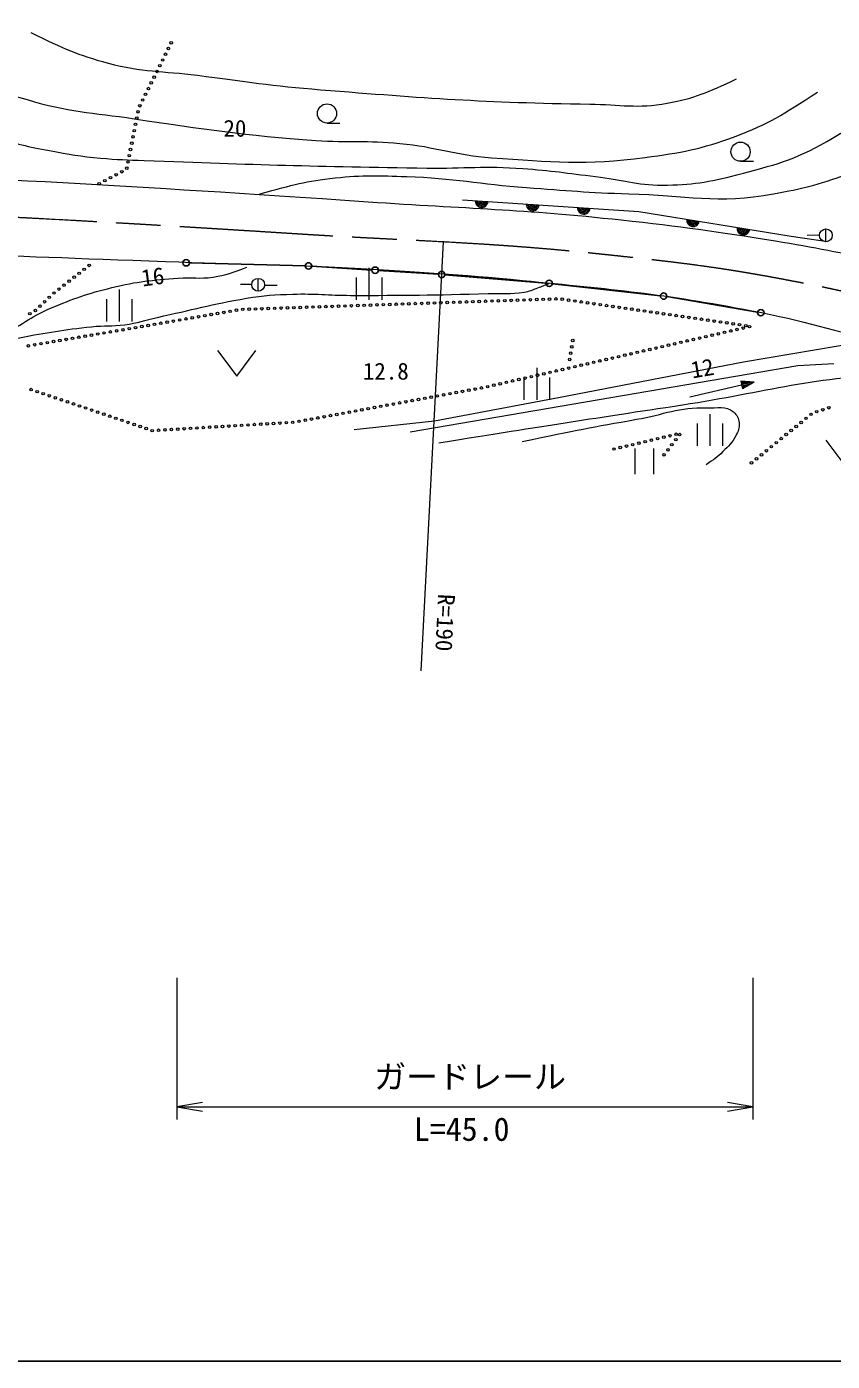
# Model space of a CAD drawing. Units: millimetres, scale not verified. Extents: x 40000 to 680000, y 20000 to 380000.
# Drawn here: x 100191 to 163174, y 205000 to 309388 of the extents above; entities that cross this region are included whole.
import ezdxf
from ezdxf.enums import TextEntityAlignment as Align

# ---------------------------------------------------------------- set-up
doc = ezdxf.new("R2010")
doc.units = ezdxf.units.MM
doc.header["$LTSCALE"] = 1000
doc.linetypes.add('CHAIN', pattern=[18.5, 12, -1.5, 3.5, -1.5])
for name, color, linetype, lineweight in [('M-BMK', 2, 'CHAIN', 13), ('M-STR-HTXT', 7, 'Continuous', 13), ('M-STR-STRC', 7, 'Continuous', 25), ('M-TTL-BAND', 7, 'Continuous', 25), ('M-WORK', 1, 'Continuous', 13)]:
    doc.layers.add(name, color=color, linetype=linetype, lineweight=lineweight)
doc.styles.add('ＭＳ ゴシック', font='')
doc.styles.get('ＭＳ ゴシック').set_extended_font_data('MS Gothic')

# ---------------------------------------------------------------- blocks, each defined once
blk = doc.blocks.new('open_arrow')
at = {"color": 0, "linetype": 'Continuous', "lineweight": -2}
blk.add_lwpolyline([(7.5, 1.25), (0, 0), (7.5, -1.25)], dxfattribs=at)

msp = doc.modelspace()

# ---------------------------------------------------------------- linework, layer by layer
at = {"layer": 'M-BMK'}
msp.add_open_spline([(75211, 295703), (97440, 294593), (103120, 294359), (120992, 293220), (130689, 292602), (136151, 292586), (145811, 291540), (151210, 290955), (154242, 290610), (159578, 289601), (165743, 288434), (167876, 287775), (175154, 285671)], degree=3, knots=[0, 0, 0, 0, 1, 1, 1, 2, 2, 2, 3, 3, 3, 4, 4, 4, 4], dxfattribs=at)
at = {"layer": 'M-STR-HTXT'}
for p, q in [((131027, 259007), (132765, 292573)), ((111925, 235002), (111925, 223910)), ((156971, 235002), (156971, 223910)), ((111925, 224910), (156971, 224910))]:
    msp.add_line(p, q, dxfattribs=at)
at = {"layer": 'M-STR-STRC'}
for p, q in [((121977, 290682), (112908, 290916)), ((127180, 290355), (122477, 290660)), ((132382, 290019), (127679, 290323)), ((140789, 289334), (132881, 289982)), ((149737, 288346), (141287, 289286)), ((157338, 287059), (150232, 288277))]:
    msp.add_line(p, q, dxfattribs=at)
for centre in [(112658, 290922), (122227, 290676), (127430, 290339), (132632, 290003), (141039, 289313), (149985, 288319), (157585, 287017)]:
    msp.add_circle(centre, 250, dxfattribs=at)
at = {"layer": 'M-TTL-BAND'}
msp.add_line((40000, 205000), (579000, 205000), dxfattribs=at)
at = {"layer": 'M-WORK'}
for p, q in [((123672, 301849), (124672, 301849)), ((156004, 298859), (157004, 298859)), ((162673, 292569), (162673, 293569)), ((162179, 293073), (161220, 293060)), ((126973, 288028), (126973, 290528)), ((117815, 289213), (116909, 289212)), ((118288, 288699), (118288, 289699)), ((118781, 289175), (119765, 289180)), ((125973, 288028), (125973, 289778)), ((127973, 288028), (127973, 289778)), ((107447, 286339), (107447, 288839)), ((106447, 286339), (106447, 288089)), ((108447, 286339), (108447, 288089)), ((115116, 284051), (116616, 282051)), ((116616, 282051), (118116, 284051)), ((156238, 283167), (165832, 284804)), ((141760, 280380), (156238, 283167)), ((160490, 282879), (163305, 283052)), ((130184, 277709), (160490, 282879)), ((139095, 280200), (139095, 281950)), ((140095, 280200), (140095, 282700)), ((141095, 280200), (141095, 281950)), ((152033, 280440), (156086, 281366)), ((157060, 281589), (156019, 281659)), ((156019, 281659), (156152, 281074)), ((156227, 281645), (156032, 281600)), ((156045, 281542), (156435, 281631)), ((156644, 281617), (156059, 281483)), ((156072, 281425), (156852, 281603)), ((157060, 281589), (156086, 281366)), ((156099, 281308), (156879, 281486)), ((156697, 281383), (156112, 281249)), ((156126, 281191), (156516, 281280)), ((156334, 281177), (156139, 281132)), ((157060, 281589), (156152, 281074)), ((132080, 278571), (141760, 280380)), ((153623, 276594), (153623, 279094)), ((125789, 277881), (132080, 278571)), ((152623, 276594), (152623, 278344)), ((154623, 276594), (154623, 278344)), ((162664, 277059), (164164, 275059)), ((147724, 276393), (147724, 274393)), ((149224, 274393), (149224, 276393))]:
    msp.add_line(p, q, dxfattribs=at)
msp.add_lwpolyline([(134263, 295843), (148037, 294946), (159964, 292994), (162796, 292584)], dxfattribs=at)
for centre, radius in [((111489, 308128), 100), ((111044, 307233), 100), ((111266, 307681), 100), ((110375, 305890), 100), ((110598, 306338), 100), ((110821, 306785), 100), ((109929, 304995), 100), ((110152, 305443), 100), ((109483, 304100), 100), ((109706, 304548), 100), ((108895, 302730), 100), ((109038, 303205), 100), ((109261, 303652), 100), ((123672, 302599), 750), ((108699, 301749), 100), ((108797, 302239), 100), ((108503, 300769), 100), ((108601, 301259), 100), ((108307, 299788), 100), ((108405, 300278), 100), ((156004, 299609), 750), ((108111, 298807), 100), ((108209, 299298), 100), ((106742, 297576), 100), ((107184, 297809), 100), ((107627, 298042), 100), ((108013, 298317), 100), ((105857, 297111), 100), ((106299, 297343), 100), ((162673, 293069), 500), ((104290, 290100), 100), ((104683, 290409), 100), ((105077, 290718), 100), ((103110, 289175), 100), ((103503, 289483), 100), ((103897, 289792), 100), ((118288, 289199), 500), ((101956, 288218), 100), ((102323, 288557), 100), ((102716, 288866), 100), ((139067, 288013), 100), ((139567, 288030), 100), ((140067, 288046), 100), ((140566, 288063), 100), ((141066, 288080), 100), ((141566, 288096), 100), ((142063, 288073), 100), ((100867, 287186), 100), ((101230, 287530), 100), ((101593, 287874), 100), ((115599, 287042), 100), ((116092, 287127), 100), ((116585, 287212), 100), ((117080, 287277), 100), ((117579, 287294), 100), ((118079, 287311), 100), ((118579, 287328), 100), ((119078, 287344), 100), ((119578, 287361), 100), ((120078, 287378), 100), ((120578, 287394), 100), ((121077, 287411), 100), ((121577, 287428), 100), ((122077, 287445), 100), ((122577, 287461), 100), ((123076, 287478), 100), ((123576, 287495), 100), ((124076, 287511), 100), ((124575, 287528), 100), ((125075, 287545), 100), ((125575, 287562), 100), ((126075, 287578), 100), ((126574, 287595), 100), ((127074, 287612), 100), ((127574, 287628), 100), ((128073, 287645), 100), ((128573, 287662), 100), ((129073, 287679), 100), ((129573, 287695), 100), ((130072, 287712), 100), ((130572, 287729), 100), ((131072, 287745), 100), ((131571, 287762), 100), ((132071, 287779), 100), ((132571, 287796), 100), ((133071, 287812), 100), ((133570, 287829), 100), ((134070, 287846), 100), ((134570, 287862), 100), ((135070, 287879), 100), ((135569, 287896), 100), ((136069, 287913), 100), ((136569, 287929), 100), ((137068, 287946), 100), ((137568, 287963), 100), ((138068, 287979), 100), ((138568, 287996), 100), ((142558, 288002), 100), ((143053, 287931), 100), ((143548, 287859), 100), ((144043, 287788), 100), ((144538, 287717), 100), ((145033, 287646), 100), ((145528, 287574), 100), ((146023, 287503), 100), ((146517, 287432), 100), ((147012, 287361), 100), ((147507, 287289), 100), ((148002, 287218), 100), ((148497, 287147), 100), ((148992, 287076), 100), ((149487, 287004), 100), ((100435, 286940), 100), ((109194, 285936), 100), ((109687, 286022), 100), ((110180, 286107), 100), ((110672, 286192), 100), ((111165, 286277), 100), ((111658, 286362), 100), ((112150, 286447), 100), ((112643, 286532), 100), ((113136, 286617), 100), ((113629, 286702), 100), ((114121, 286787), 100), ((114614, 286872), 100), ((115107, 286957), 100), ((149982, 286933), 100), ((150477, 286862), 100), ((150972, 286791), 100), ((151466, 286719), 100), ((151961, 286648), 100), ((152456, 286577), 100), ((152951, 286506), 100), ((153446, 286435), 100), ((153941, 286363), 100), ((154436, 286292), 100), ((154931, 286221), 100), ((155426, 286150), 100), ((155921, 286078), 100), ((156415, 286007), 100), ((156700, 285927), 100), ((103279, 284929), 100), ((103772, 285013), 100), ((104265, 285096), 100), ((104758, 285180), 100), ((105251, 285264), 100), ((105744, 285348), 100), ((106237, 285431), 100), ((106730, 285515), 100), ((107223, 285599), 100), ((107716, 285682), 100), ((108209, 285766), 100), ((108701, 285851), 100), ((152313, 284921), 100), ((152801, 285033), 100), ((153288, 285145), 100), ((153775, 285257), 100), ((154263, 285368), 100), ((154750, 285480), 100), ((155237, 285592), 100), ((155725, 285704), 100), ((156212, 285815), 100), ((100322, 284427), 100), ((100815, 284510), 100), ((101308, 284594), 100), ((101800, 284678), 100), ((102293, 284762), 100), ((102786, 284845), 100), ((142723, 283854), 100), ((142803, 284348), 100), ((142882, 284842), 100), ((147927, 283916), 100), ((148415, 284028), 100), ((148902, 284139), 100), ((149389, 284251), 100), ((149877, 284363), 100), ((150364, 284475), 100), ((150851, 284586), 100), ((151339, 284698), 100), ((151826, 284810), 100), ((142644, 283361), 100), ((143054, 282798), 100), ((143541, 282910), 100), ((144028, 283022), 100), ((144516, 283134), 100), ((145003, 283245), 100), ((145490, 283357), 100), ((145978, 283469), 100), ((146465, 283581), 100), ((146952, 283692), 100), ((147440, 283804), 100), ((138667, 281793), 100), ((139155, 281904), 100), ((139642, 282016), 100), ((140129, 282128), 100), ((140617, 282240), 100), ((141104, 282351), 100), ((141592, 282463), 100), ((142079, 282575), 100), ((142566, 282687), 100), ((100534, 281005), 100), ((101007, 280845), 100), ((133774, 280773), 100), ((134266, 280863), 100), ((134757, 280954), 100), ((135249, 281044), 100), ((135741, 281134), 100), ((136231, 281234), 100), ((136718, 281346), 100), ((137205, 281457), 100), ((137693, 281569), 100), ((138180, 281681), 100), ((101481, 280684), 100), ((101955, 280524), 100), ((102428, 280363), 100), ((102902, 280203), 100), ((103375, 280042), 100), ((103849, 279882), 100), ((104322, 279721), 100), ((127872, 279691), 100), ((128364, 279781), 100), ((128856, 279871), 100), ((129348, 279961), 100), ((129839, 280052), 100), ((130331, 280142), 100), ((130823, 280232), 100), ((131315, 280322), 100), ((131807, 280412), 100), ((132298, 280503), 100), ((132790, 280593), 100), ((133282, 280683), 100), ((104796, 279561), 100), ((105269, 279400), 100), ((105743, 279240), 100), ((106216, 279079), 100), ((106690, 278919), 100), ((107163, 278758), 100), ((122462, 278699), 100), ((122954, 278789), 100), ((123446, 278879), 100), ((123938, 278969), 100), ((124430, 279059), 100), ((124921, 279150), 100), ((125413, 279240), 100), ((125905, 279330), 100), ((126397, 279420), 100), ((126889, 279510), 100), ((127380, 279601), 100), ((161122, 278752), 100), ((161509, 279068), 100), ((161955, 279276), 100), ((162431, 279429), 100), ((162907, 279583), 100), ((107637, 278598), 100), ((108110, 278437), 100), ((108584, 278276), 100), ((109058, 278116), 100), ((109531, 277955), 100), ((110005, 277795), 100), ((110503, 277822), 100), ((111003, 277852), 100), ((111502, 277882), 100), ((112001, 277911), 100), ((112500, 277941), 100), ((112999, 277971), 100), ((113498, 278000), 100), ((113997, 278030), 100), ((114496, 278060), 100), ((114995, 278089), 100), ((115495, 278119), 100), ((115994, 278149), 100), ((116493, 278178), 100), ((116992, 278208), 100), ((117491, 278238), 100), ((117990, 278267), 100), ((118489, 278297), 100), ((118988, 278327), 100), ((119488, 278356), 100), ((119987, 278386), 100), ((120486, 278416), 100), ((120985, 278445), 100), ((121479, 278518), 100), ((121971, 278608), 100), ((159960, 277803), 100), ((160347, 278119), 100), ((160734, 278435), 100), ((147082, 276585), 100), ((147568, 276700), 100), ((148055, 276816), 100), ((148541, 276932), 100), ((149028, 277047), 100), ((149514, 277163), 100), ((150001, 277279), 100), ((150487, 277394), 100), ((150631, 276693), 100), ((150937, 277089), 100), ((150973, 277510), 100), ((151242, 277485), 100), ((158411, 276538), 100), ((158798, 276854), 100), ((159185, 277170), 100), ((159572, 277487), 100), ((146109, 276353), 100), ((146596, 276469), 100), ((150020, 275902), 100), ((150326, 276297), 100), ((157249, 275589), 100), ((157636, 275905), 100), ((158023, 276222), 100), ((156861, 275273), 100)]:
    msp.add_circle(centre, radius, dxfattribs=at)
for centre, radius, start, end in [((135760, 295746), 500, 176.27336, 356.27336), ((135760, 295746), 400, 176.27336, 356.27336), ((135760, 295746), 300, 176.27336, 356.27336), ((135760, 295746), 200, 176.27336, 356.27336), ((135760, 295746), 100, 176.27336, 356.27336), ((139752, 295486), 500, 176.27336, 356.27336), ((139752, 295486), 400, 176.27336, 356.27336), ((139752, 295486), 300, 176.27336, 356.27336), ((139752, 295486), 200, 176.27336, 356.27336), ((139752, 295486), 100, 176.27336, 356.27336), ((143743, 295226), 500, 176.27336, 356.27336), ((143743, 295226), 400, 176.27336, 356.27336), ((143743, 295226), 300, 176.27336, 356.27336), ((143743, 295226), 200, 176.27336, 356.27336), ((143743, 295226), 100, 176.27336, 356.27336), ((152283, 294251), 500, 170.7022, 350.7022), ((152283, 294251), 400, 170.7022, 350.7022), ((152283, 294251), 300, 170.7022, 350.7022), ((152283, 294251), 200, 170.7022, 350.7022), ((152283, 294251), 100, 170.7022, 350.7022), ((156231, 293605), 500, 170.7022, 350.7022), ((156231, 293605), 400, 170.7022, 350.7022), ((156231, 293605), 300, 170.7022, 350.7022), ((156231, 293605), 200, 170.7022, 350.7022), ((156231, 293605), 100, 170.7022, 350.7022)]:
    msp.add_arc(centre, radius, start, end, dxfattribs=at)
for points, knots in [([(93676, 309388), (94154, 308228), (94333, 307782), (94989, 306902), (95624, 306050), (96047, 305594), (96912, 304978), (98042, 304174), (98893, 304093), (100219, 303688), (103397, 302718), (105306, 302678), (108593, 302187), (114113, 301362), (117214, 300888), (122783, 300499), (125352, 300319), (126808, 300503), (129373, 300264), (132190, 300002), (133705, 299332), (136527, 299138), (141206, 298817), (143886, 298545), (148535, 299162), (151333, 299533), (152930, 299810), (155572, 300803), (158249, 301811), (159257, 302473), (162022, 304275)], [0, 0, 0, 0, 1, 1, 1, 2, 2, 2, 3, 3, 3, 4, 4, 4, 5, 5, 5, 6, 6, 6, 7, 7, 7, 8, 8, 8, 9, 9, 9, 10, 10, 10, 10]), ([(100516, 308927), (103169, 307636), (104113, 307199), (106567, 306535), (109218, 305818), (110809, 305936), (113533, 305585), (117293, 305101), (119394, 304763), (123172, 304459), (131376, 303801), (135983, 303460), (144211, 303334), (146574, 303297), (147937, 302976), (150262, 303404), (152468, 303810), (153379, 304221), (155680, 305304)], [0, 0, 0, 0, 1, 1, 1, 2, 2, 2, 3, 3, 3, 4, 4, 4, 5, 5, 5, 6, 6, 6, 6]), ([(75579, 300157), (76331, 300429), (76625, 300488), (77315, 300604), (78645, 300828), (79418, 300537), (80763, 300440), (81628, 300377), (82104, 300111), (82968, 300182), (84259, 300288), (84988, 300461), (86204, 300909), (87235, 301288), (87770, 301614), (88714, 302176), (89533, 302663), (89778, 303374), (90708, 303583), (91611, 303785), (92165, 303790), (93077, 303630), (93260, 303597), (93331, 303488), (93491, 303393), (94410, 302847), (94867, 302448), (95789, 301908), (96540, 301468), (96919, 301130), (97728, 300813), (99328, 300187), (100296, 300028), (101981, 299695), (103526, 299390), (104401, 299248), (105969, 299109), (107294, 298991), (108040, 298970), (109370, 298921), (118006, 298604), (122846, 298450), (131487, 298335), (134409, 298296), (136054, 298509), (138969, 298300), (141203, 298140), (142444, 297934), (144668, 297666), (146704, 297422), (147825, 297000), (149875, 296998), (152178, 296996), (153487, 297226), (155715, 297807), (158551, 298547), (160218, 298938), (162752, 300411), (164397, 301367), (165046, 301812), (166727, 303225)], [0, 0, 0, 0, 1, 1, 1, 2, 2, 2, 3, 3, 3, 4, 4, 4, 5, 5, 5, 6, 6, 6, 7, 7, 7, 8, 8, 8, 9, 9, 9, 10, 10, 10, 11, 11, 11, 12, 12, 12, 13, 13, 13, 14, 14, 14, 15, 15, 15, 16, 16, 16, 17, 17, 17, 18, 18, 18, 19, 19, 19, 20, 20, 20, 20]), ([(75454, 298641), (100424, 297328), (106816, 297072), (126895, 295696), (134623, 295167), (138974, 295113), (146675, 294276), (151401, 293763), (154041, 293388), (158734, 292627), (164771, 291648), (168100, 290781), (174038, 289320), (176262, 288772), (177424, 288042), (179702, 287807), (180267, 287749), (180648, 287708), (181145, 287983), (181718, 288300), (181852, 288778), (182060, 289390)], [0, 0, 0, 0, 1, 1, 1, 2, 2, 2, 3, 3, 3, 4, 4, 4, 5, 5, 5, 6, 6, 6, 7, 7, 7, 7]), ([(118424, 296309), (121097, 297047), (121979, 297306), (124319, 297559), (126487, 297795), (127721, 297738), (129901, 297669), (133573, 297553), (135603, 297074), (139267, 296809), (142386, 296583), (144131, 296401), (147257, 296324), (151678, 296215), (154232, 295491), (158578, 296309), (160909, 296747), (161868, 296957), (164441, 297888)], [0, 0, 0, 0, 1, 1, 1, 2, 2, 2, 3, 3, 3, 4, 4, 4, 5, 5, 5, 6, 6, 6, 6]), ([(74968, 292453), (92529, 291734), (96946, 291539), (111035, 291021), (116825, 290808), (120073, 290814), (125858, 290489), (130979, 290202), (133850, 290036), (138956, 289541), (145986, 288861), (149945, 288500), (156881, 287172), (161031, 286377), (163286, 285613), (167395, 284629), (169287, 284176), (169880, 284034), (172240, 283473)], [0, 0, 0, 0, 1, 1, 1, 2, 2, 2, 3, 3, 3, 4, 4, 4, 5, 5, 5, 6, 6, 6, 6]), ([(74650, 289872), (76240, 289191), (76790, 288976), (78018, 288156), (79080, 287448), (79465, 286760), (80558, 286101), (81395, 285596), (81898, 285344), (82831, 285054), (84491, 284537), (85488, 284449), (87223, 284326), (89770, 284146), (91217, 284106), (93759, 284339), (94266, 284385), (94551, 284412), (95049, 284518), (96255, 284773), (96939, 284910), (98100, 285322), (99742, 285905), (100448, 286711), (102058, 287377), (103885, 288133), (104939, 288508), (106858, 288986), (108843, 289480), (110004, 289551), (112042, 289727), (113100, 289818), (113711, 289638), (114761, 289803), (115824, 289970), (116244, 290134), (117404, 290582)], [0, 0, 0, 0, 1, 1, 1, 2, 2, 2, 3, 3, 3, 4, 4, 4, 5, 5, 5, 6, 6, 6, 7, 7, 7, 8, 8, 8, 9, 9, 9, 10, 10, 10, 11, 11, 11, 12, 12, 12, 12]), ([(74395, 287221), (83421, 283806), (85924, 282537), (93622, 280561), (93981, 280469), (94172, 280311), (94541, 280332), (94662, 280338), (94751, 280379), (94809, 280485), (94898, 280646), (94966, 280771), (94905, 280944), (94855, 281087), (94777, 281143), (94695, 281270), (94342, 281816), (94100, 282095), (93795, 282668), (93694, 282856), (93570, 282979), (93622, 283185), (93689, 283453), (93912, 283521), (94158, 283645), (94710, 283922), (95056, 284002), (95652, 284162), (97186, 284573), (98056, 284767), (99616, 285062), (101810, 285476), (103047, 285678), (105266, 285924), (106271, 286035), (106849, 285938), (107851, 286077), (108868, 286217), (109414, 286431), (110417, 286651), (113129, 287248), (114630, 287681), (117369, 288145), (118775, 288384), (119581, 288425), (121007, 288471), (122765, 288527), (123749, 288377), (125508, 288375), (129712, 288370), (132067, 288397), (136270, 288509), (137370, 288538), (137995, 288477), (139085, 288624), (139521, 288682), (139744, 288819), (140158, 288969), (140505, 289094), (140621, 289140), (141039, 289313)], [0, 0, 0, 0, 1, 1, 1, 2, 2, 2, 3, 3, 3, 4, 4, 4, 5, 5, 5, 6, 6, 6, 7, 7, 7, 8, 8, 8, 9, 9, 9, 10, 10, 10, 11, 11, 11, 12, 12, 12, 13, 13, 13, 14, 14, 14, 15, 15, 15, 16, 16, 16, 17, 17, 17, 18, 18, 18, 19, 19, 19, 20, 20, 20, 20]), ([(132425, 276847), (141363, 278270), (143635, 278633), (150831, 279712), (157583, 280725), (161307, 281969), (168131, 282219), (169176, 282257), (169770, 282192), (170802, 282018), (171975, 281820), (172580, 281456), (173646, 280926), (174491, 280506), (174877, 280119), (175685, 279633), (176504, 279142), (176782, 278990), (177811, 278427)], [0, 0, 0, 0, 1, 1, 1, 2, 2, 2, 3, 3, 3, 4, 4, 4, 5, 5, 5, 6, 6, 6, 6]), ([(138938, 276955), (143245, 277828), (144370, 278075), (147872, 278678), (150011, 279047), (151189, 279667), (153358, 279569), (154186, 279531), (154833, 279799), (155455, 279253), (155738, 279005), (155837, 278764), (155886, 278391), (155939, 277989), (155814, 277746), (155628, 277386), (155342, 276833), (155064, 276588), (154622, 276151), (154157, 275689), (153935, 275544), (153301, 275116)], [0, 0, 0, 0, 1, 1, 1, 2, 2, 2, 3, 3, 3, 4, 4, 4, 5, 5, 5, 6, 6, 6, 7, 7, 7, 7])]:
    msp.add_open_spline(points, degree=3, knots=knots, dxfattribs=at)

# ---------------------------------------------------------------- block references
at = {"layer": 'M-STR-HTXT', "xscale": 267, "yscale": 267}
msp.add_blockref('open_arrow', (111925, 224910), dxfattribs=at)
at = {"layer": 'M-STR-HTXT', "xscale": 267, "yscale": 267, "rotation": 180}
msp.add_blockref('open_arrow', (156971, 224910), dxfattribs=at)

# ---------------------------------------------------------------- texts
at = {"layer": 'M-STR-HTXT', "style": 'ＭＳ ゴシック'}
msp.add_text('R=190', height=1320, rotation=267.198, dxfattribs=at).set_placement((131967, 265066), align=Align.BOTTOM_LEFT)
msp.add_text('ガードレール', height=1833, dxfattribs=at).set_placement((127352, 225792), align=Align.BOTTOM_LEFT)
msp.add_text('L=45.0', height=1833, dxfattribs=at).set_placement((134200, 221693), align=Align.BOTTOM_CENTER)
at = {"layer": 'M-WORK', "style": 'ＭＳ ゴシック'}
for s, p in [('20', (115572, 300385)), ('12.8', (126470, 281388))]:
    msp.add_text(s, height=1320, dxfattribs=at).set_placement(p, align=Align.BOTTOM_LEFT)
for s, rotation, p in [('16', 7.667, (109297, 288667)), ('12', 9.682, (152306, 281483))]:
    msp.add_text(s, height=1320, rotation=rotation, dxfattribs=at).set_placement(p, align=Align.BOTTOM_LEFT)

doc.saveas('drawing.dxf')
